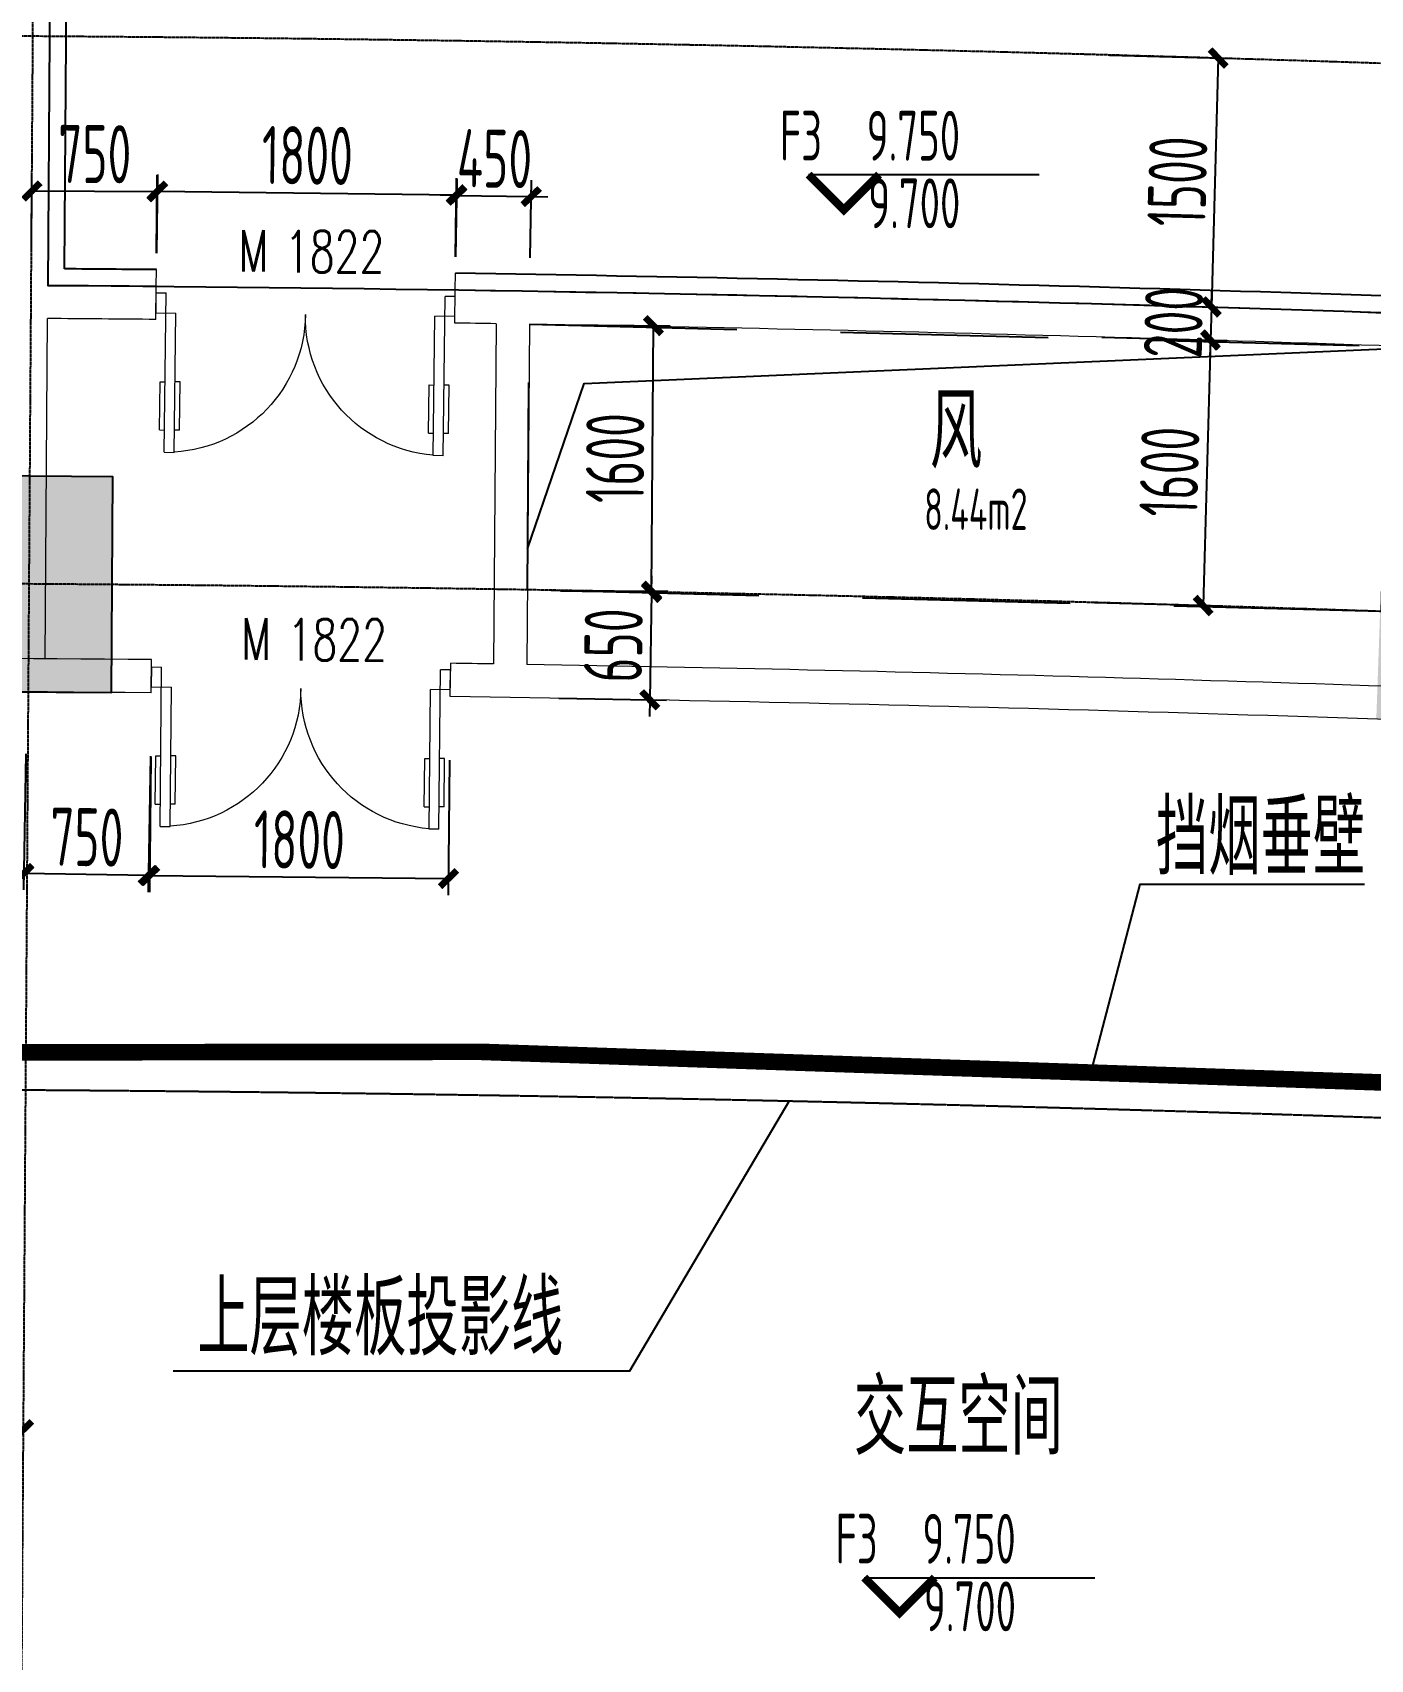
# Model space of a CAD drawing. Header units: millimetres. Extents: x 11515858 to 24947533, y -12764720 to -6305528.
# Drawn here: x 11780788 to 11788846, y -6399865 to -6390063 of the extents above; entities that cross this region are included whole.
import ezdxf
from ezdxf.enums import TextEntityAlignment as Align

# ---------------------------------------------------------------- set-up
doc = ezdxf.new("R2010")
doc.units = ezdxf.units.MM
doc.header["$LTSCALE"] = 10
for name, pattern in [('A2-RG-AXIS$0$CENTER', [2, 1.25, -0.25, 0.25, -0.25]), ('A2-RG-AXIS$0$DOTE', [2.42, 2, -0.2, 0.02, -0.2]), ('A2-RI-F3$0$DASHDOT2', [0.5, 0.25, -0.125, 0, -0.125]), ('A2-RI-F3$0$DASHED2', [0.375, 0.25, -0.125]), ('A2-RI-F3$0$HIDDEN', [0.375, 0.25, -0.125]), ('A2-RI-F3$0$HIDDEN2', [0.1875, 0.125, -0.0625])]:
    doc.linetypes.add(name, pattern=pattern)
for name, color, linetype in [('A2-RB-F3$0$$34$A-DIMS-100', 1, 'Continuous'), ('A2-RB-F3$0$A-DIMS-100', 1, 'Continuous'), ('A2-RD-F3$0$an-door', 2, 'Continuous'), ('A2-RG-AXIS$0$A-GRID', 1, 'A2-RG-AXIS$0$CENTER'), ('A2-RI-F3$0$$2$A-SYMB', 4, 'Continuous'), ('A2-RI-F3$0$A-DOOR-ROLL', 2, 'A2-RI-F3$0$DASHED2'), ('A2-RI-F3$0$A-HOLE', 2, 'Continuous'), ('A2-RI-F3$0$A-SYMB', 4, 'Continuous'), ('A2-RI-F3$0$A-SYMB-AREA', 4, 'Continuous'), ('A2-RI-F3$0$A-SYMB-DOOR', 4, 'Continuous'), ('A2-RI-F3$0$A-SYMB-NAME', 4, 'Continuous'), ('A2-RI-F3$0$A-SYMB-VOID', 35, 'Continuous'), ('A2-RI-F3$0$an-door', 2, 'Continuous'), ('A2-RI-F3$0$an-flor-abov', 2, 'A2-RI-F3$0$HIDDEN2'), ('A2-RI-F3$0$WINDOW_TEXT', 7, 'Continuous'), ('A2-RS-F3$0$A-HATH-GRAY', 8, 'Continuous'), ('A2-RS-F3$0$A-WALL-CONC', 6, 'Continuous')]:
    doc.layers.add(name, color=color, linetype=linetype)
doc.layers.add('A2-RD-F3$0$A-X-AREA', color=6, linetype='Continuous', plot=False)
for name, color, linetype, lineweight in [('A2-RD-F3$0$ECADI-PARCEL NAMES', 2, 'Continuous', 9), ('A2-RI-F3$0$A-DOOR', 32, 'Continuous', 5), ('A2-RI-F3$0$A-WALL', 7, 'Continuous', 5), ('A2-RI-F3$0$ECADI-PARCEL NAMES', 2, 'Continuous', 9)]:
    doc.layers.add(name, color=color, linetype=linetype, lineweight=lineweight)
doc.styles.add('A2-RB-F3$0$$0$XD2008', font='hzs.shx', dxfattribs={"width": 0.7, "bigfont": 'hztxt.shx'})
doc.styles.add('A2-RB-F3$0$XD2008', font='hzs.shx', dxfattribs={"width": 0.7, "bigfont": 'hztxt.shx'})
doc.styles.add('A2-RI-F3$0$$0$XD2008', font='hzs.shx', dxfattribs={"width": 0.7, "bigfont": 'hztxt.shx'})
doc.styles.add('A2-RI-F3$0$ECADI', font='hzs.shx', dxfattribs={"width": 0.7, "bigfont": 'hztxt.shx'})
doc.styles.add('A2-RI-F3$0$ECADI-TXT', font='simplex.shx', dxfattribs={"bigfont": 'hztxt.shx'})
doc.styles.add('A2-RI-F3$0$SIMPLEX', font='simplex.shx', dxfattribs={"width": 0.7})
doc.dimstyles.new('A2-RB-F3$0$$0$XD100$0', dxfattribs={"dimscale": 100, "dimtxt": 3.5, "dimasz": 1, "dimexe": 1, "dimexo": 2, "dimgap": 0.5, "dimtad": 1, "dimdec": 0, "dimdsep": 46, "dimtxsty": 'A2-RB-F3$0$$0$XD2008', "dimblk1": 'A2-RB-F3$0$$20$_ArchTick', "dimblk2": 'A2-RB-F3$0$$20$_ArchTick', "dimsah": 1, "dimcen": 2.5, "dimclrt": 4, "dimaunit": 1, "dimadec": 0, "dimazin": 0, "dimtfac": 1, "dimtdec": 0, "dimtix": 1, "dimtmove": 2, "dimatfit": 3, "dimfxl": 0, "dimtolj": 1, "dimtzin": 0, "dimarcsym": 0})
doc.dimstyles.new('A2-RB-F3$0$XD100$0', dxfattribs={"dimscale": 100, "dimtxt": 3.5, "dimasz": 1, "dimexe": 1, "dimexo": 2, "dimgap": 0.5, "dimtad": 1, "dimdec": 0, "dimdsep": 46, "dimtxsty": 'A2-RB-F3$0$XD2008', "dimblk1": 'A2-RB-F3$0$_ArchTick', "dimblk2": 'A2-RB-F3$0$_ArchTick', "dimsah": 1, "dimcen": 2.5, "dimclrt": 4, "dimaunit": 1, "dimadec": 0, "dimazin": 0, "dimtfac": 1, "dimtdec": 0, "dimtix": 1, "dimtmove": 1, "dimatfit": 3, "dimfxl": 0, "dimtolj": 1, "dimtzin": 0, "dimarcsym": 0})

# ---------------------------------------------------------------- blocks, each defined once
blk = doc.blocks.new('A2-RG-AXIS')
at = {"layer": 'A2-RG-AXIS$0$A-GRID', "linetype": 'A2-RG-AXIS$0$DOTE'}
blk.add_line((11780668.1, -6408085.3), (11780940.3, -6367886.2), dxfattribs=at)
for radius in [313400, 308700, 304100, 300800]:
    blk.add_arc((11778730.7, -6694178.7), radius, 75.589285, 95.407644, dxfattribs=at)
blk = doc.blocks.new('A2-RB-F3$0$$20$_ArchTick')
at = {"color": 0, "linetype": 'ByBlock', "const_width": 0.4}
blk.add_lwpolyline([(-0.5, -0.5), (0.5, 0.5)], dxfattribs=at)
blk = doc.blocks.new('*D1106')
at = {"layer": 'A2-RB-F3$0$$34$A-DIMS-100', "color": 0, "lineweight": -2, "transparency": 16777216}
for p, q in [((11781499.9, -6394430), (11781491.9, -6395242.5)), ((11783299.8, -6394447.7), (11783291.8, -6395260.2)), ((11781492.9, -6395142.5), (11783292.8, -6395160.2))]:
    blk.add_line(p, q, dxfattribs=at)
at = {"layer": 'Defpoints', "color": 0, "transparency": 16777216}
for p in [(11781501.9, -6394230), (11783301.8, -6394247.7), (11783292.8, -6395160.2)]:
    blk.add_point(p, dxfattribs=at)
at = {"layer": 'A2-RB-F3$0$$34$A-DIMS-100', "color": 0, "lineweight": -2, "transparency": 16777216, "xscale": 100, "yscale": 100, "zscale": 100}
for p, rotation in [((11781492.9, -6395142.5), 179.4360122321994), ((11783292.8, -6395160.2), 359.4360122321995)]:
    blk.add_blockref('A2-RB-F3$0$$20$_ArchTick', p, dxfattribs=dict(at, rotation=rotation))
at = {"layer": 'A2-RB-F3$0$$34$A-DIMS-100', "color": 4, "transparency": 16777216, "insert": (11782395, -6394926.4), "char_height": 350, "attachment_point": 5, "rotation": 359.43601, "style": 'A2-RB-F3$0$$0$XD2008'}
blk.add_mtext('\\A1;1800', dxfattribs=at)
blk = doc.blocks.new('*D1107')
at = {"layer": 'A2-RB-F3$0$$34$A-DIMS-100', "color": 0, "lineweight": -2, "transparency": 16777216}
for p, q in [((11780748, -6394409.9), (11780733.7, -6395229.3)), ((11781497.8, -6394422.9), (11781483.6, -6395242.4)), ((11781485.3, -6395142.4), (11780735.4, -6395129.3))]:
    blk.add_line(p, q, dxfattribs=at)
at = {"layer": 'Defpoints', "color": 0, "transparency": 16777216}
for p in [(11780751.4, -6394209.9), (11781501.3, -6394223), (11780735.4, -6395129.3)]:
    blk.add_point(p, dxfattribs=at)
at = {"layer": 'A2-RB-F3$0$$34$A-DIMS-100', "color": 0, "lineweight": -2, "transparency": 16777216, "xscale": 100, "yscale": 100, "zscale": 100}
for p, rotation in [((11780735.4, -6395129.3), 179.0019532629925), ((11781485.3, -6395142.4), 359.0019532629925)]:
    blk.add_blockref('A2-RB-F3$0$$20$_ArchTick', p, dxfattribs=dict(at, rotation=rotation))
at = {"layer": 'A2-RB-F3$0$$34$A-DIMS-100', "color": 4, "transparency": 16777216, "insert": (11781114.3, -6394910.9), "char_height": 350, "attachment_point": 5, "rotation": 359.00195, "style": 'A2-RB-F3$0$$0$XD2008'}
blk.add_mtext('\\A1;750', dxfattribs=at)
blk = doc.blocks.new('*D1112')
at = {"layer": 'A2-RB-F3$0$$34$A-DIMS-100', "color": 0, "lineweight": -2, "transparency": 16777216}
for p, q in [((11787274.4, -6390198.7), (11788028.6, -6390219.4)), ((11787928.6, -6390216.7), (11787887.5, -6391716.1)), ((11787233.3, -6391698.1), (11787987.5, -6391718.8))]:
    blk.add_line(p, q, dxfattribs=at)
at = {"layer": 'Defpoints', "color": 0, "transparency": 16777216}
for p in [(11787074.5, -6390193.2), (11787033.3, -6391692.6), (11787887.5, -6391716.1)]:
    blk.add_point(p, dxfattribs=at)
at = {"layer": 'A2-RB-F3$0$$34$A-DIMS-100', "color": 0, "lineweight": -2, "transparency": 16777216, "xscale": 100, "yscale": 100, "zscale": 100}
for p, rotation in [((11787928.6, -6390216.7), 88.42773998210272), ((11787887.5, -6391716.1), 268.4277399821027)]:
    blk.add_blockref('A2-RB-F3$0$$20$_ArchTick', p, dxfattribs=dict(at, rotation=rotation))
at = {"layer": 'A2-RB-F3$0$$34$A-DIMS-100', "color": 4, "transparency": 16777216, "insert": (11787683.2, -6390960.2), "char_height": 350, "attachment_point": 5, "rotation": 88.42774, "style": 'A2-RB-F3$0$$0$XD2008'}
blk.add_mtext('\\A1;1500', dxfattribs=at)
blk = doc.blocks.new('*D1113')
at = {"layer": 'A2-RB-F3$0$$34$A-DIMS-100', "color": 0, "lineweight": -2, "transparency": 16777216}
for p, q in [((11787887.5, -6391716.1), (11787890.2, -6391616.1)), ((11787233.3, -6391698.1), (11787987.5, -6391718.8)), ((11787887.5, -6391716.1), (11787882, -6391916)), ((11787227.8, -6391898.1), (11787982, -6391918.8)), ((11787882, -6391916), (11787879.3, -6392016))]:
    blk.add_line(p, q, dxfattribs=at)
at = {"layer": 'Defpoints', "color": 0, "transparency": 16777216}
for p in [(11787033.3, -6391692.6), (11787027.9, -6391892.6), (11787882, -6391916)]:
    blk.add_point(p, dxfattribs=at)
at = {"layer": 'A2-RB-F3$0$$34$A-DIMS-100', "color": 0, "lineweight": -2, "transparency": 16777216, "xscale": 100, "yscale": 100, "zscale": 100}
for p, rotation in [((11787887.5, -6391716.1), 268.4277399821037), ((11787882, -6391916), 88.42773998210373)]:
    blk.add_blockref('A2-RB-F3$0$$20$_ArchTick', p, dxfattribs=dict(at, rotation=rotation))
at = {"layer": 'A2-RB-F3$0$$34$A-DIMS-100', "color": 4, "transparency": 16777216, "insert": (11787659.8, -6391809.9), "char_height": 350, "attachment_point": 5, "rotation": 88.42774, "style": 'A2-RB-F3$0$$0$XD2008'}
blk.add_mtext('\\A1;200', dxfattribs=at)
blk = doc.blocks.new('*D1114')
at = {"layer": 'A2-RB-F3$0$$34$A-DIMS-100', "color": 0, "lineweight": -2, "transparency": 16777216}
for p, q in [((11787227.8, -6391898.1), (11787982, -6391918.8)), ((11787882, -6391916), (11787838.1, -6393515.4)), ((11787183.9, -6393497.5), (11787938.1, -6393518.2))]:
    blk.add_line(p, q, dxfattribs=at)
at = {"layer": 'Defpoints', "color": 0, "transparency": 16777216}
for p in [(11787027.9, -6391892.6), (11786984, -6393492), (11787838.1, -6393515.4)]:
    blk.add_point(p, dxfattribs=at)
at = {"layer": 'A2-RB-F3$0$$34$A-DIMS-100', "color": 0, "lineweight": -2, "transparency": 16777216, "xscale": 100, "yscale": 100, "zscale": 100}
for p, rotation in [((11787882, -6391916), 88.42773998210096), ((11787838.1, -6393515.4), 268.427739982101)]:
    blk.add_blockref('A2-RB-F3$0$$20$_ArchTick', p, dxfattribs=dict(at, rotation=rotation))
at = {"layer": 'A2-RB-F3$0$$34$A-DIMS-100', "color": 4, "transparency": 16777216, "insert": (11787635.1, -6392709.5), "char_height": 350, "attachment_point": 5, "rotation": 88.42774, "style": 'A2-RB-F3$0$$0$XD2008'}
blk.add_mtext('\\A1;1600', dxfattribs=at)
blk = doc.blocks.new('A2-RB-F3$0$_ArchTick')
at = {"color": 0, "linetype": 'ByBlock', "const_width": 0.4}
blk.add_lwpolyline([(-0.5, -0.5), (0.5, 0.5)], dxfattribs=at)
blk = doc.blocks.new('*D611')
at = {"layer": 'A2-RB-F3$0$A-DIMS-100', "color": 0, "lineweight": -2, "transparency": 16777216}
for p, q in [((11781536, -6391391.7), (11781541.8, -6390918.1)), ((11783335.9, -6391413.7), (11783341.7, -6390940.1)), ((11781540.6, -6391018.1), (11783340.5, -6391040.1))]:
    blk.add_line(p, q, dxfattribs=at)
at = {"layer": 'Defpoints', "color": 0, "transparency": 16777216}
for p in [(11783340.5, -6391040.1), (11781533.6, -6391591.7), (11783333.5, -6391613.7)]:
    blk.add_point(p, dxfattribs=at)
at = {"layer": 'A2-RB-F3$0$A-DIMS-100', "color": 0, "lineweight": -2, "transparency": 16777216, "xscale": 100, "yscale": 100, "zscale": 100}
for p, rotation in [((11781540.6, -6391018.1), 179.298869718635), ((11783340.5, -6391040.1), 359.298869718635)]:
    blk.add_blockref('A2-RB-F3$0$_ArchTick', p, dxfattribs=dict(at, rotation=rotation))
at = {"layer": 'A2-RB-F3$0$A-DIMS-100', "color": 4, "transparency": 16777216, "insert": (11782443.3, -6390804.1), "char_height": 350, "attachment_point": 5, "rotation": 359.29887, "style": 'A2-RB-F3$0$XD2008'}
blk.add_mtext('\\A1;1800', dxfattribs=at)
blk = doc.blocks.new('*D612')
at = {"layer": 'A2-RB-F3$0$A-DIMS-100', "color": 0, "lineweight": -2, "transparency": 16777216}
for p, q in [((11780781.2, -6391386.6), (11780784.3, -6390917.9)), ((11781534.9, -6391391.7), (11781538.1, -6390923)), ((11781537.4, -6391023), (11780783.7, -6391017.9))]:
    blk.add_line(p, q, dxfattribs=at)
at = {"layer": 'Defpoints', "color": 0, "transparency": 16777216}
for p in [(11780783.7, -6391017.9), (11780779.8, -6391586.6), (11781533.6, -6391591.7)]:
    blk.add_point(p, dxfattribs=at)
at = {"layer": 'A2-RB-F3$0$A-DIMS-100', "color": 0, "lineweight": -2, "transparency": 16777216, "xscale": 100, "yscale": 100, "zscale": 100}
for p, rotation in [((11780783.7, -6391017.9), 179.6120103874161), ((11781537.4, -6391023), 359.6120103874161)]:
    blk.add_blockref('A2-RB-F3$0$_ArchTick', p, dxfattribs=dict(at, rotation=rotation))
at = {"layer": 'A2-RB-F3$0$A-DIMS-100', "color": 4, "transparency": 16777216, "insert": (11781162.1, -6390795.4), "char_height": 350, "attachment_point": 5, "rotation": 359.61201, "style": 'A2-RB-F3$0$XD2008'}
blk.add_mtext('\\A1;750', dxfattribs=at)
blk = doc.blocks.new('*D613')
at = {"layer": 'A2-RB-F3$0$A-DIMS-100', "color": 0, "lineweight": -2, "transparency": 16777216}
for p, q in [((11783336.8, -6391413.8), (11783344.6, -6390944.2)), ((11783785, -6391421.2), (11783792.8, -6390951.7)), ((11783343, -6391044.2), (11783243, -6391042.5)), ((11783343, -6391044.2), (11783791.1, -6391051.7)), ((11783791.1, -6391051.7), (11783891.1, -6391053.3))]:
    blk.add_line(p, q, dxfattribs=at)
at = {"layer": 'Defpoints', "color": 0, "transparency": 16777216}
for p in [(11783791.1, -6391051.7), (11783333.5, -6391613.7), (11783781.6, -6391621.2)]:
    blk.add_point(p, dxfattribs=at)
at = {"layer": 'A2-RB-F3$0$A-DIMS-100', "color": 0, "lineweight": -2, "transparency": 16777216, "xscale": 100, "yscale": 100, "zscale": 100}
for p, rotation in [((11783343, -6391044.2), 359.0435905524975), ((11783791.1, -6391051.7), 179.0435905524975)]:
    blk.add_blockref('A2-RB-F3$0$_ArchTick', p, dxfattribs=dict(at, rotation=rotation))
at = {"layer": 'A2-RB-F3$0$A-DIMS-100', "color": 4, "transparency": 16777216, "insert": (11783570.8, -6390822.9), "char_height": 350, "attachment_point": 5, "rotation": 359.04359, "style": 'A2-RB-F3$0$XD2008'}
blk.add_mtext('\\A1;450', dxfattribs=at)
blk = doc.blocks.new('*D617')
at = {"layer": 'A2-RB-F3$0$A-DIMS-100', "color": 0, "lineweight": -2, "transparency": 16777216}
for p, q in [((11783967.4, -6393426.9), (11784616.2, -6393437.7)), ((11784516.2, -6393436), (11784517.9, -6393336.1)), ((11784516.2, -6393436), (11784505.4, -6394083.3)), ((11783956.6, -6394074.2), (11784605.3, -6394085)), ((11784505.4, -6394083.3), (11784503.7, -6394183.3))]:
    blk.add_line(p, q, dxfattribs=at)
at = {"layer": 'Defpoints', "color": 0, "transparency": 16777216}
for p in [(11783767.4, -6393423.5), (11783756.6, -6394070.8), (11784505.4, -6394083.3)]:
    blk.add_point(p, dxfattribs=at)
at = {"layer": 'A2-RB-F3$0$A-DIMS-100', "color": 0, "lineweight": -2, "transparency": 16777216, "xscale": 100, "yscale": 100, "zscale": 100}
for p, rotation in [((11784516.2, -6393436), 269.0405619719748), ((11784505.4, -6394083.3), 89.04056197197478)]:
    blk.add_blockref('A2-RB-F3$0$_ArchTick', p, dxfattribs=dict(at, rotation=rotation))
at = {"layer": 'A2-RB-F3$0$A-DIMS-100', "color": 4, "transparency": 16777216, "insert": (11784285.8, -6393755.9), "char_height": 350, "attachment_point": 5, "rotation": 89.04056, "style": 'A2-RB-F3$0$XD2008'}
blk.add_mtext('\\A1;650', dxfattribs=at)
blk = doc.blocks.new('*D629')
at = {"layer": 'A2-RB-F3$0$A-DIMS-100', "color": 0, "lineweight": -2, "transparency": 16777216}
for p, q in [((11783978.3, -6391825.2), (11784627.1, -6391829.6)), ((11784516.2, -6393428.6), (11784527.1, -6391828.9)), ((11783967.4, -6393424.9), (11784616.2, -6393429.3))]:
    blk.add_line(p, q, dxfattribs=at)
at = {"layer": 'Defpoints', "color": 0, "transparency": 16777216}
for p in [(11783778.3, -6391823.9), (11784527.1, -6391828.9), (11783767.4, -6393423.5)]:
    blk.add_point(p, dxfattribs=at)
at = {"layer": 'A2-RB-F3$0$A-DIMS-100', "color": 0, "lineweight": -2, "transparency": 16777216, "xscale": 100, "yscale": 100, "zscale": 100}
for p, rotation in [((11784527.1, -6391828.9), 89.61201038743908), ((11784516.2, -6393428.6), 269.6120103874391)]:
    blk.add_blockref('A2-RB-F3$0$_ArchTick', p, dxfattribs=dict(at, rotation=rotation))
at = {"layer": 'A2-RB-F3$0$A-DIMS-100', "color": 4, "transparency": 16777216, "insert": (11784296.7, -6392627.2), "char_height": 350, "attachment_point": 5, "rotation": 89.61201, "style": 'A2-RB-F3$0$XD2008'}
blk.add_mtext('\\A1;1600', dxfattribs=at)
blk = doc.blocks.new('*D679')
at = {"layer": 'A2-RB-F3$0$$34$A-DIMS-100', "color": 0, "lineweight": -2, "transparency": 16777216}
blk.add_line((11776754.4, -6398433.5), (11776754, -6398379.8), dxfattribs=at)
blk.add_arc((11778735, -6693547.6), 295074.5, 89.61201, 90.384528, dxfattribs=at)
at = {"layer": 'Defpoints', "color": 0, "transparency": 16777216}
for p in [(11780940.3, -6367886.2), (11779407, -6398473.9), (11776755.7, -6398633.5), (11776774.5, -6401435.3), (11780668.1, -6408085.3)]:
    blk.add_point(p, dxfattribs=at)
at = {"layer": 'A2-RB-F3$0$$34$A-DIMS-100', "color": 0, "lineweight": -2, "transparency": 16777216, "xscale": 100, "yscale": 100, "zscale": 100}
for p, rotation in [((11776754.7, -6398479.8), 180.3845283823108), ((11780733.1, -6398479.9), 359.6120103874664)]:
    blk.add_blockref('A2-RB-F3$0$$20$_ArchTick', p, dxfattribs=dict(at, rotation=rotation))
at = {"layer": 'A2-RB-F3$0$$34$A-DIMS-100', "color": 4, "transparency": 16777216, "insert": (11778743.9, -6398214.8), "char_height": 350, "attachment_point": 5, "rotation": 359.99827, "style": 'A2-RB-F3$0$$0$XD2008'}
blk.add_mtext('\\A1;0°46\'21"', dxfattribs=at)
blk = doc.blocks.new('A2-RD-F3')
at = {"layer": 'A2-RD-F3$0$A-X-AREA'}
blk.add_lwpolyline([(11780970.9, -6378137.2), (11780879.8, -6391586.4, -0.010072), (11793065.6, -6391918.5, -0.010072)], format="xyb", dxfattribs=at)
at = {"layer": 'A2-RD-F3$0$an-door'}
blk.add_line((11780980.5, -6391487.1), (11781070.2, -6378237.9), dxfattribs=at)
for start, end in [(89.469448, 89.574154), (87.659491, 89.128458)]:
    blk.add_arc((11778730.7, -6694178.7), 302700, start, end, dxfattribs=at)
at = {"layer": 'A2-RD-F3$0$ECADI-PARCEL NAMES'}
for p, q in [((11781532.7, -6391591.7), (11781533.6, -6391491.7)), ((11783333.5, -6391613.7), (11783335, -6391513.7))]:
    blk.add_line(p, q, dxfattribs=at)
blk = doc.blocks.new('A2-RI-F3$0$$DorLib2D$00000011')
for p, q in [((-0.4667, 0.4709), (-0.4667, -0.0625)), ((-0.4667, 0.4709), (-0.4333, 0.4709)), ((-0.4333, 0.4709), (-0.4333, 0.0042)), ((0.4333, 0.4709), (0.4333, 0.0042)), ((0.4667, 0.4709), (0.4333, 0.4709)), ((0.4667, 0.4709), (0.4667, -0.0625)), ((-0.4833, 0.3962), (-0.4667, 0.3962)), ((-0.4167, 0.3962), (-0.4333, 0.3962)), ((0.4167, 0.3962), (0.4333, 0.3962)), ((0.4833, 0.3962), (0.4667, 0.3962)), ((-0.4833, 0.2346), (-0.4667, 0.2346)), ((-0.4167, 0.2346), (-0.4333, 0.2346)), ((0.4167, 0.2346), (0.4333, 0.2346)), ((0.4833, 0.2346), (0.4667, 0.2346)), ((-0.5, 0.0042), (-0.4333, 0.0042)), ((-0.5, 0.0042), (-0.5, -0.0625)), ((0.5, 0.0042), (0.4333, 0.0042)), ((0.5, 0.0042), (0.5, -0.0625)), ((-0.5, -0.0625), (-0.4667, -0.0625)), ((0.5, -0.0625), (0.4667, -0.0625))]:
    blk.add_line(p, q)
at = {"lineweight": 13}
for p, q in [((-0.4833, 0.3962), (-0.4833, 0.2346)), ((-0.4167, 0.3962), (-0.4167, 0.2346)), ((0.4167, 0.3962), (0.4167, 0.2346)), ((0.4833, 0.3962), (0.4833, 0.2346))]:
    blk.add_line(p, q, dxfattribs=at)
for centre, start, end in [((-0.4667, 0.0042), 0, 85.904), ((0.4667, 0.0042), 94.096, 180)]:
    blk.add_arc(centre, 0.4667, start, end, dxfattribs=at)
blk = doc.blocks.new('A2-RI-F3$0$door-doublewing')
at = {"layer": 'A2-RI-F3$0$A-DOOR', "color": 4, "xscale": -0.9999999999999998, "rotation": 180}
blk.add_blockref('A2-RI-F3$0$$DorLib2D$00000011', (0, -0.0291), dxfattribs=at)
at = {"layer": 'A2-RI-F3$0$WINDOW_TEXT', "style": 'A2-RI-F3$0$SIMPLEX', "flags": 9}
blk.add_attdef('A', text='', height=1, dxfattribs=at).set_placement((0, 1.5), align=Align.MIDDLE)
blk = doc.blocks.new('A2-RI-F3$0$5erhfh')
at = {"layer": 'A2-RI-F3$0$A-SYMB-AREA', "style": 'A2-RI-F3$0$ECADI', "width": 0.7}
blk.add_attdef('340M2', text='', height=2.5, dxfattribs=at).set_placement((0, 1.25), align=Align.MIDDLE_LEFT)
at = {"layer": 'A2-RI-F3$0$A-SYMB-NAME', "style": 'A2-RI-F3$0$ECADI', "width": 0.7}
blk.add_attdef('CHINESENAME', (-12.292, 3.087), '', height=4.5, dxfattribs=at)
blk = doc.blocks.new('A2-RI-F3$0$ECADI-TAG-DOOR')
blk = doc.blocks.new('A2-RI-F3$0$$2$ECADI-TAG-HGHT（国标）')
at = {"color": 1}
blk.add_line((-2.121, 2.121), (11.768, 2.121), dxfattribs=at)
at = {"color": 1, "const_width": 0.5}
blk.add_lwpolyline([(-2.121, 2.121), (0, 0), (2.121, 2.121)], dxfattribs=at)
at = {"style": 'A2-RI-F3$0$$0$XD2008', "width": 0.7}
blk.add_attdef('FL', text='', height=3, dxfattribs=at).set_placement((-2.689, 2.967), align=Align.RIGHT)
for tag, p in [('F.F.L.', (2.284, 2.967)), ('T.O.S.', (2.284, -1.104))]:
    blk.add_attdef(tag, p, '', height=3, dxfattribs=at)
blk = doc.blocks.new('A2-RI-F3')
at = {"layer": 'A2-RI-F3$0$A-DOOR-ROLL', "linetype": 'A2-RI-F3$0$DASHDOT2', "const_width": 100}
blk.add_lwpolyline([(11803730.5, -6402347.6), (11804167.1, -6397271.2, 0.026346), (11773123.8, -6396216.2), (11773213.3, -6401330.7)], format="xyb", dxfattribs=at)
at = {"layer": 'A2-RI-F3$0$A-HOLE', "linetype": 'A2-RI-F3$0$HIDDEN', "ltscale": 500}
blk.add_lwpolyline([(11783779.9, -6391820.9), (11789158.8, -6391958.6), (11789124.7, -6392907.7), (11788927.1, -6392900.2), (11788910.7, -6393550.7), (11783769.7, -6393420.9), (11783778.3, -6391823.9)], dxfattribs=at)
at = {"layer": 'A2-RI-F3$0$A-SYMB'}
for points in [[(11787173.3, -6396287.5), (11787458.4, -6395194.7), (11788810.6, -6395194.7)], [(11781634.1, -6398126.7), (11784384.4, -6398126.7), (11785345.2, -6396502.2)]]:
    blk.add_lwpolyline(points, dxfattribs=at)
at = {"layer": 'A2-RI-F3$0$A-SYMB-VOID', "ltscale": 500}
blk.add_lwpolyline([(11783769.7, -6393173.9), (11784109.5, -6392178.3), (11789160.7, -6391958.5)], dxfattribs=at)
at = {"layer": 'A2-RI-F3$0$A-WALL'}
for p, q in [((11780879.8, -6391586.4), (11780970.9, -6378137.2)), ((11781530.9, -6391791.7), (11781532.7, -6391591.7)), ((11783330.4, -6391813.7), (11783333.5, -6391613.7)), ((11780864.6, -6393836.3), (11780878.5, -6391786.3)), ((11783579.9, -6391817.6), (11783564.4, -6393867.6)), ((11783779.9, -6391820.9), (11783764.4, -6393870.9)), ((11781503.2, -6394041.5), (11781505, -6393841.5)), ((11783303, -6394063.6), (11783306.1, -6393863.6))]:
    blk.add_line(p, q, dxfattribs=at)
for radius, start, end in [(302600, 89.469448, 89.593076), (302600, 87.659499, 89.128458), (302400, 89.469448, 89.593063), (302400, 89.081183, 89.128458), (302400, 87.749625, 89.043289), (300350, 89.470755, 90.339379), (300350, 89.077865, 89.127152), (300350, 87.749884, 89.039711), (300150, 89.470755, 90.427128), (300150, 87.659304, 89.127152)]:
    blk.add_arc((11778730.7, -6694178.7), radius, start, end, dxfattribs=at)
at = {"layer": 'A2-RI-F3$0$an-door'}
blk.add_line((11780980.5, -6391487.1), (11781070.2, -6378237.9), dxfattribs=at)
blk.add_arc((11778730.7, -6694178.7), 302700, 89.469448, 89.574154, dxfattribs=at)
at = {"layer": 'A2-RI-F3$0$an-flor-abov', "ltscale": 2}
blk.add_arc((11778730.6, -6694182.5), 297753.8, 85.141922, 91.039593, dxfattribs=at)
at = {"layer": 'A2-RI-F3$0$ECADI-PARCEL NAMES'}
for p, q in [((11781532.7, -6391591.7), (11781533.6, -6391491.7)), ((11783333.5, -6391613.7), (11783335, -6391513.7))]:
    blk.add_line(p, q, dxfattribs=at)
at = {"linetype": 'A2-RI-F3$0$HIDDEN', "ltscale": 3}
blk.add_blockref('A2-RG-AXIS', (0, 0), dxfattribs=at)
ref = blk.add_blockref('A2-RI-F3$0$5erhfh', (11787421.9, -6392998.8), dxfattribs=dict(xscale=100, yscale=100, zscale=100))
ref.add_attrib('340M2', '8.44m2', (11786157.9, -6393060.2), dxfattribs={"layer": 'A2-RI-F3$0$A-SYMB-AREA', "height": 250, "style": 'A2-RI-F3$0$ECADI', "width": 0.7})
ref.add_attrib('CHINESENAME', '风', (11786192.7, -6392690), dxfattribs={"layer": 'A2-RI-F3$0$A-SYMB-NAME', "height": 450, "style": 'A2-RI-F3$0$ECADI', "width": 0.7})
ref = blk.add_blockref('A2-RI-F3$0$5erhfh', (11788782.8, -6395446.9), dxfattribs=dict(xscale=100, yscale=100, zscale=100))
ref.add_attrib('CHINESENAME', '挡烟垂壁', (11787553.6, -6395138.2), dxfattribs={"layer": 'A2-RI-F3$0$A-SYMB-NAME', "height": 450, "style": 'A2-RI-F3$0$ECADI', "width": 0.7})
ref = blk.add_blockref('A2-RI-F3$0$5erhfh', (11783008.5, -6398342.2), dxfattribs=dict(xscale=100, yscale=100, zscale=100))
ref.add_attrib('CHINESENAME', '上层楼板投影线', (11781779.3, -6398033.4), dxfattribs={"layer": 'A2-RI-F3$0$A-SYMB-NAME', "height": 450, "style": 'A2-RI-F3$0$ECADI', "width": 0.7})
ref = blk.add_blockref('A2-RI-F3$0$5erhfh', (11786963.4, -6398940.9), dxfattribs=dict(xscale=100, yscale=100, zscale=100))
ref.add_attrib('CHINESENAME', '交互空间', (11785734.2, -6398632.1), dxfattribs={"layer": 'A2-RI-F3$0$A-SYMB-NAME', "height": 450, "style": 'A2-RI-F3$0$ECADI', "width": 0.7})
at = {"layer": 'A2-RI-F3$0$$2$A-SYMB'}
ref = blk.add_blockref('A2-RI-F3$0$$2$ECADI-TAG-HGHT（国标）', (11785674.2, -6391131.5), dxfattribs=dict(at, xscale=100, yscale=100, zscale=100))
ref.add_attrib('F.F.L.', '9.750', (11785811.8, -6390834.8), dxfattribs={"layer": '0', "height": 300, "style": 'A2-RI-F3$0$$0$XD2008', "width": 0.7})
ref.add_attrib('T.O.S.', '9.700', (11785821, -6391242), dxfattribs={"layer": '0', "height": 300, "style": 'A2-RI-F3$0$$0$XD2008', "width": 0.7})
ref.add_attrib('FL', 'F3', dxfattribs={"layer": '0', "height": 300, "style": 'A2-RI-F3$0$$0$XD2008', "width": 0.7}).set_placement((11785542.8, -6390834), align=Align.RIGHT)
ref = blk.add_blockref('A2-RI-F3$0$$2$ECADI-TAG-HGHT（国标）', (11786009.4, -6399584.9), dxfattribs=dict(at, xscale=100, yscale=100, zscale=100))
ref.add_attrib('F.F.L.', '9.750', (11786147.1, -6399288.2), dxfattribs={"layer": '0', "height": 300, "style": 'A2-RI-F3$0$$0$XD2008', "width": 0.7})
ref.add_attrib('T.O.S.', '9.700', (11786156.3, -6399695.4), dxfattribs={"layer": '0', "height": 300, "style": 'A2-RI-F3$0$$0$XD2008', "width": 0.7})
ref.add_attrib('FL', 'F3', dxfattribs={"layer": '0', "height": 300, "style": 'A2-RI-F3$0$$0$XD2008', "width": 0.7}).set_placement((11785878.1, -6399287.4), align=Align.RIGHT)
at = {"layer": 'A2-RI-F3$0$A-DOOR'}
for p, xscale, yscale, zscale, rotation in [((11782432, -6391702.7), 1799.999999998139, 1799.999999998139, 1799.999999998139, 359.2989533039897), ((11782404.6, -6393954.7), 1799.999999998886, 1799.999999998886, 1799.999999998886, 359.4360122321988)]:
    blk.add_blockref('A2-RI-F3$0$door-doublewing', p, dxfattribs=dict(at, xscale=xscale, yscale=yscale, zscale=zscale, rotation=rotation))
at = {"layer": 'A2-RI-F3$0$A-SYMB-DOOR'}
ref = blk.add_blockref('A2-RI-F3$0$ECADI-TAG-DOOR', (11782436.4, -6392232.5), dxfattribs=dict(at, xscale=99.99999999928889, yscale=99.99999999928889, zscale=99.99999999928889, rotation=359.8772639328483))
ref.add_attrib('门窗主编号1', 'M', dxfattribs={"height": 250, "rotation": 359.87726, "style": 'A2-RI-F3$0$ECADI-TXT', "width": 0.7}).set_placement((11782207.9, -6391503.6), align=Align.RIGHT)
ref.add_attrib('门窗主编号2', '1822', (11782306.8, -6391508, 333.3), dxfattribs={"height": 250, "rotation": 359.87726, "style": 'A2-RI-F3$0$ECADI-TXT', "width": 0.7})
ref = blk.add_blockref('A2-RI-F3$0$ECADI-TAG-DOOR', (11782452.4, -6394570.8), dxfattribs=dict(at, xscale=99.99999999928889, yscale=99.99999999928889, zscale=99.99999999928889, rotation=359.8772639328483))
ref.add_attrib('门窗主编号1', 'M', dxfattribs={"height": 250, "rotation": 359.87726, "style": 'A2-RI-F3$0$ECADI-TXT', "width": 0.7}).set_placement((11782224, -6393841.9), align=Align.RIGHT)
ref.add_attrib('门窗主编号2', '1822', (11782322.9, -6393846.4, 333.3), dxfattribs={"height": 250, "rotation": 359.87726, "style": 'A2-RI-F3$0$ECADI-TXT', "width": 0.7})
blk = doc.blocks.new('A2-RS-F3')
at = {"layer": 'A2-RS-F3$0$A-HATH-GRAY', "ltscale": 3}
h = blk.add_hatch(color=256, dxfattribs=at)
h.paths.add_polyline_path([(11780370.9, -6378132.8), (11781370.9, -6378139.6), (11781379.7, -6376839.6), (11780379.7, -6376832.8)])
h.paths.add_polyline_path([(11771295.3, -6378216.2), (11772295, -6378194.3), (11772266.5, -6376894.6), (11771266.7, -6376916.1)])
h.paths.add_polyline_path([(11789445.2, -6378310.2), (11790444.5, -6378345.7), (11790490.7, -6377046.5), (11789491.3, -6377010.6)])
h.paths.add_polyline_path([(11794061, -6377995.6), (11794659.8, -6378034.1), (11794711.1, -6377235.6), (11794112.3, -6377197.1)])
h.paths.add_polyline_path([(11762225.8, -6378560), (11763224.5, -6378509.3), (11763158.6, -6377210.6), (11762159.9, -6377261.3)])
h.paths.add_polyline_path([(11756037.9, -6378647), (11756835.4, -6378583.6), (11756756.1, -6377586.7), (11755958.6, -6377650.1)])
h.paths.add_polyline_path([(11801644.4, -6378461.8), (11802243.1, -6378500.3), (11802294.5, -6377701.9), (11801695.7, -6377663.4)])
h.paths.add_polyline_path([(11751541.3, -6379498.7), (11752338.8, -6379435.3), (11752219.8, -6377940), (11751422.4, -6378003.4)])
h.paths.add_polyline_path([(11807663.9, -6379405.7), (11808460.5, -6379479.9), (11808571.8, -6378285.1), (11807775.3, -6378210.6)])
h.paths.add_polyline_path([(11816584.8, -6380403.2), (11817577.3, -6380525.1), (11817735.8, -6379234.7), (11816743.2, -6379112.9)])
h.paths.add_polyline_path([(11825579.4, -6381618.6), (11826568.2, -6381768.4), (11826762.9, -6380483.1), (11825774.2, -6380333.3)])
h.paths.add_polyline_path([(11793833.2, -6381538.6), (11794432, -6381577.1), (11794483.3, -6380778.7), (11793884.5, -6380740.2)])
h.paths.add_polyline_path([(11801416.6, -6382004.6), (11802015.3, -6382043.1), (11802066.7, -6381244.7), (11801467.9, -6381206.2)])
h.paths.add_polyline_path([(11834536.4, -6383084.9), (11835520.4, -6383263), (11835752, -6381983.8), (11834767.9, -6381805.7)])
h.paths.add_polyline_path([(11843441.7, -6384836.8), (11844420.2, -6385043.1), (11844688.3, -6383771), (11843709.9, -6383564.7)])
h.paths.add_polyline_path([(11849706.8, -6386047.7), (11850486.4, -6386227.4), (11850720.8, -6385255.2), (11849941.2, -6385075.5)])
h.paths.add_polyline_path([(11756683.4, -6386771.7), (11757480.7, -6386706.4), (11757402.3, -6385711.3), (11756604.9, -6385774.7)])
h.paths.add_polyline_path([(11752167.8, -6387373.9), (11752965.3, -6387310.5), (11752846.3, -6385815.2), (11752048.8, -6385878.6)])
h.paths.add_polyline_path([(11854131.9, -6387106.5), (11854911.5, -6387286.2), (11855145.9, -6386314), (11854366.3, -6386134.3)])
h.paths.add_polyline_path([(11793236.4, -6390820.6), (11793835.2, -6390859), (11793886.5, -6390060.7), (11793287.7, -6390022.2)])
h.paths.add_polyline_path([(11800819.8, -6391285.9), (11801418.6, -6391324.4), (11801469.9, -6390525.9), (11800871.2, -6390487.4)])
h.paths.add_polyline_path([(11847832.2, -6393825.3), (11848611.8, -6394005), (11848846.2, -6393032.8), (11848066.6, -6392853.1)])
h.paths.add_polyline_path([(11780263.2, -6394032.4), (11781263.2, -6394039.2), (11781272, -6392739.2), (11780272, -6392732.1)])
h.paths.add_polyline_path([(11771644.2, -6394112.4), (11772644, -6394090.4), (11772615.4, -6392790.7), (11771615.7, -6392812.3)])
h.paths.add_polyline_path([(11788881, -6394200.2), (11789880.4, -6394235.7), (11789926.5, -6392936.5), (11788927.1, -6392900.6)])
h.paths.add_polyline_path([(11793008.6, -6394363.6), (11793607.4, -6394402.1), (11793658.7, -6393603.7), (11793059.9, -6393565.2)])
h.paths.add_polyline_path([(11763031, -6394439.6), (11764029.7, -6394388.9), (11763963.9, -6393090.2), (11762965.1, -6393140.9)])
h.paths.add_polyline_path([(11757322.6, -6394796.6), (11758120, -6394731.3), (11758040.8, -6393736.3), (11757243.3, -6393799.7)])
h.paths.add_polyline_path([(11800592, -6394828.7), (11801190.8, -6394867.2), (11801242.1, -6394068.8), (11800643.4, -6394030.3)])
h.paths.add_polyline_path([(11852257.4, -6394883.9), (11853037, -6395063.6), (11853271.3, -6394091.4), (11852491.7, -6393911.7)])
h.paths.add_polyline_path([(11752786.3, -6395149.5), (11753583.8, -6395086), (11753464.9, -6393590.8), (11752667.4, -6393654.2)])
h.paths.add_polyline_path([(11806188.5, -6395237.1), (11806985.1, -6395311.3), (11807096.4, -6394116.5), (11806299.9, -6394042)])
h.paths.add_polyline_path([(11814655.7, -6396186), (11815648.4, -6396307.3), (11815806.1, -6395016.9), (11814813.5, -6394895.6)])
h.paths.add_polyline_path([(11823197.5, -6397340.4), (11824186.2, -6397490.2), (11824381, -6396204.9), (11823392.2, -6396055.1)])
h.paths.add_polyline_path([(11831681.6, -6398728.6), (11832663, -6398920.7), (11832912.6, -6397644.9), (11831931.2, -6397452.8)])
h.paths.add_polyline_path([(11840164, -6400382.5), (11841142.5, -6400588.8), (11841410.7, -6399316.8), (11840432.2, -6399110.5)])
edge = h.paths.add_edge_path()
edge.add_arc((11780719.1, -6400485.4), 450, 0, 360)
edge = h.paths.add_edge_path()
edge.add_arc((11772285.6, -6400549.4), 450, 0, 360)
edge = h.paths.add_edge_path()
edge.add_arc((11789151.8, -6400663.7), 450, 0, 360)
edge = h.paths.add_edge_path()
edge.add_arc((11763857, -6400855.6), 450, 0, 360)
h.paths.add_polyline_path([(11845945.9, -6401651.6), (11846725.5, -6401831.2), (11846959.8, -6400859), (11846180.2, -6400679.3)])
edge = h.paths.add_edge_path()
edge.add_arc((11797575.5, -6401083.9), 450, 0, 360)
edge = h.paths.add_edge_path()
edge.add_arc((11755440.6, -6401403.6), 450.5, 0, 360)
edge = h.paths.add_edge_path()
edge.add_arc((11805983.7, -6401745.9), 450, 0, 360)
h.paths.add_polyline_path([(11850371.1, -6402710), (11851150.7, -6402889.7), (11851385, -6401917.5), (11850605.5, -6401737.8)])
edge = h.paths.add_edge_path()
edge.add_arc((11814369.4, -6402649), 450, 0, 360)
edge = h.paths.add_edge_path()
edge.add_arc((11822725.7, -6403792.5), 450, 0, 360)
edge = h.paths.add_edge_path()
edge.add_arc((11831045.7, -6405175.5), 450, 0, 360)
edge = h.paths.add_edge_path()
edge.add_arc((11839322.6, -6406796.9), 450.5, 0, 360)
edge = h.paths.add_edge_path()
edge.add_arc((11847549.5, -6408655.2), 450.5, 0, 360)
at = {"layer": 'A2-RS-F3$0$A-WALL-CONC'}
blk.add_3dface([(11780263.2, -6394032.4), (11781263.2, -6394039.2), (11781272, -6392739.2), (11780272, -6392732.1)], dxfattribs=at)
blk = doc.blocks.new('A2-RB-F3')
at = {"layer": 'A2-RB-F3$0$$34$A-DIMS-100'}
dim = blk.add_angular_dim_2l(base=(11779406.9758, -6398473.8962), line1=((11776774.5038, -6401435.2712), (11776755.7001, -6398633.5031)), line2=((11780668.0768, -6408085.2682), (11780940.2968, -6367886.2033)), dimstyle='A2-RB-F3$0$$0$XD100$0', override={"dimadec": 4}, dxfattribs=at)
dim.commit()
dim.dimension.update_dxf_attribs({"geometry": '*D679', "text_midpoint": (11778743.9034, -6398214.7978)})
for p1, p2, distance, picture, middle in [((11787074.5, -6390193.2), (11787033.3, -6391692.6), 854.5, '*D1112', (11787683.2, -6390960.2)), ((11787033.3, -6391692.6), (11787027.9, -6391892.6), 854.5, '*D1113', (11787659.8, -6391809.9)), ((11787027.9, -6391892.6), (11786984, -6393492), 854.5, '*D1114', (11787635.1, -6392709.5)), ((11781501.3, -6394223), (11780751.4, -6394209.9), 919.5, '*D1107', (11781114.3, -6394910.9)), ((11781501.9, -6394230), (11783301.8, -6394247.7), -912.5, '*D1106', (11782395, -6394926.4))]:
    dim = blk.add_aligned_dim(p1=p1, p2=p2, distance=distance, dimstyle='A2-RB-F3$0$$0$XD100$0', dxfattribs=at)
    dim.commit()
    dim.dimension.update_dxf_attribs({"geometry": picture, "text_midpoint": middle})
at = {"layer": 'A2-RB-F3$0$A-DIMS-100'}
for p1, p2, distance, text, picture, middle in [((11781533.6, -6391591.7), (11780779.8, -6391586.6), -568.7, '750', '*D612', (11781162.1, -6390795.4)), ((11783333.5, -6391613.7), (11783781.6, -6391621.2), 569.6, '450', '*D613', (11783570.8, -6390822.9)), ((11783767.4, -6393423.5), (11783756.6, -6394070.8), 748.9, '650', '*D617', (11784285.8, -6393755.9))]:
    dim = blk.add_aligned_dim(p1=p1, p2=p2, distance=distance, text=text, dimstyle='A2-RB-F3$0$XD100$0', dxfattribs=at)
    dim.commit()
    dim.dimension.update_dxf_attribs({"geometry": picture, "text_midpoint": middle})
for p1, p2, distance, picture, middle in [((11781533.6, -6391591.7), (11783333.5, -6391613.7), 573.7, '*D611', (11782443.3, -6390804.1)), ((11783767.4, -6393423.5), (11783778.3, -6391823.9), -748.8, '*D629', (11784296.7, -6392627.2))]:
    dim = blk.add_aligned_dim(p1=p1, p2=p2, distance=distance, dimstyle='A2-RB-F3$0$XD100$0', dxfattribs=at)
    dim.commit()
    dim.dimension.update_dxf_attribs({"geometry": picture, "text_midpoint": middle})

msp = doc.modelspace()

# ---------------------------------------------------------------- block references
for name in ['A2-RB-F3', 'A2-RI-F3', 'A2-RG-AXIS', 'A2-RS-F3', 'A2-RD-F3']:
    msp.add_blockref(name, (0, 0))

doc.saveas('drawing.dxf')
